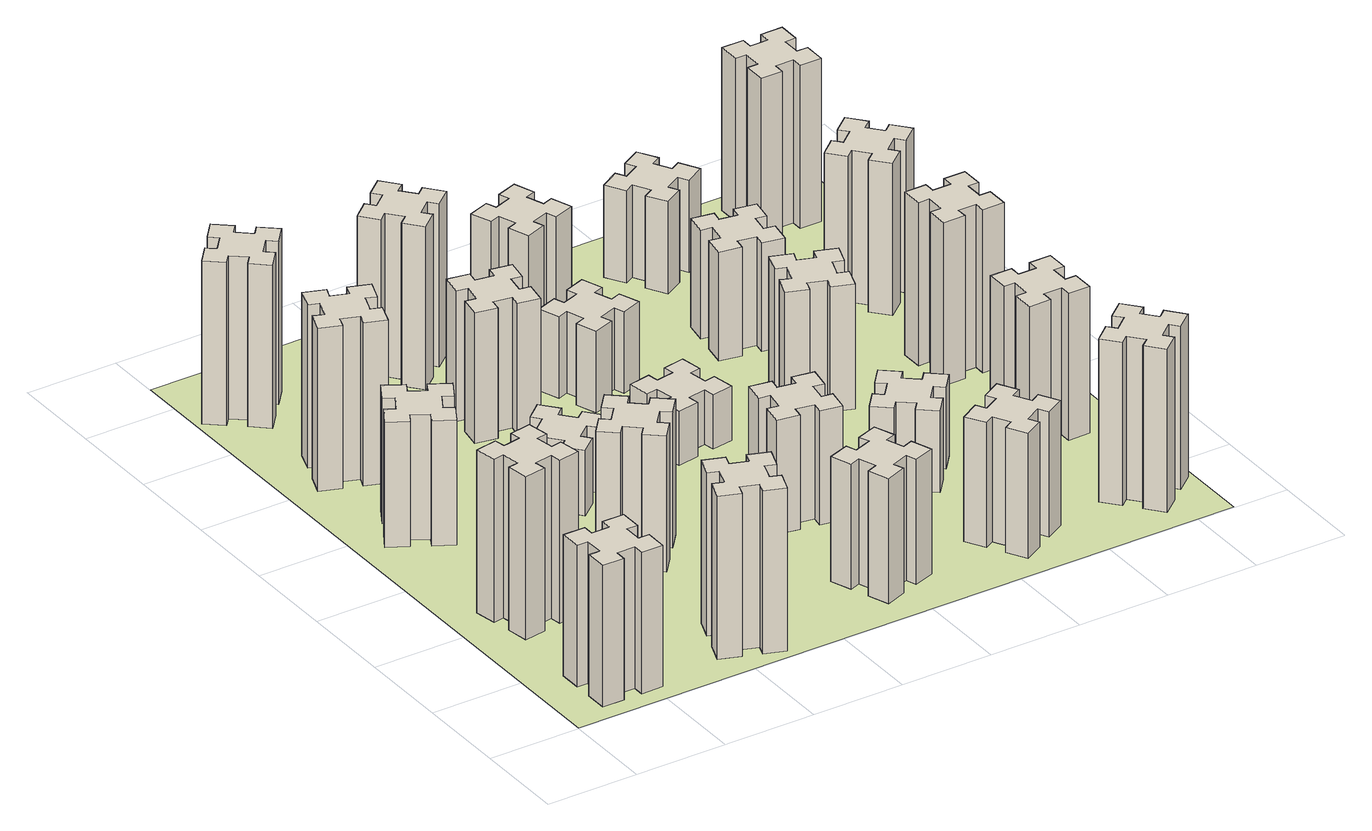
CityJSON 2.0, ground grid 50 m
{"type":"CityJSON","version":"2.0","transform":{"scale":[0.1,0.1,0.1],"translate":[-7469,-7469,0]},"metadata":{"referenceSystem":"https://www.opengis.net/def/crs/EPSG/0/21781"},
"CityObjects":{
"building1":{"type":"Building","attributes":{"class":"1000","function":"1000","usage":"1000","yearOfConstruction":2016,"roofType":"1000","measuredHeight":78,"storeysAboveGround":30,"storeysBelowGround":0},"geometry":[{"type":"Solid","lod":"1","boundaries":[[[[0,1,2,3,4,5,6,7,8,9,10,11,12,13,14,15,16,17,18,19]],[[17,16,20,21]],[[16,15,22,20]],[[15,14,23,22]],[[14,13,24,23]],[[13,12,25,24]],[[12,11,26,25]],[[11,10,27,26]],[[10,9,28,27]],[[9,8,29,28]],[[8,7,30,29]],[[7,6,31,30]],[[6,5,32,31]],[[5,4,33,32]],[[4,3,34,33]],[[3,2,35,34]],[[2,1,36,35]],[[1,0,37,36]],[[0,19,38,37]],[[19,18,39,38]],[[18,17,21,39]],[[24,25,26,27,28,29,30,31,32,33,34,35,36,37,38,39,21,20,22,23]]]]}]},
"building2":{"type":"Building","attributes":{"class":"1000","function":"1000","usage":"1000","yearOfConstruction":2016,"roofType":"1000","measuredHeight":90,"storeysAboveGround":30,"storeysBelowGround":0},"geometry":[{"type":"Solid","lod":"1","boundaries":[[[[40,41,42,43,44,45,46,47,48,49,50,51,52,53,54,55,56,57,58,59]],[[57,56,60,61]],[[56,55,62,60]],[[55,54,63,62]],[[54,53,64,63]],[[53,52,65,64]],[[52,51,66,65]],[[51,50,67,66]],[[50,49,68,67]],[[49,48,69,68]],[[48,47,70,69]],[[47,46,71,70]],[[46,45,72,71]],[[45,44,73,72]],[[44,43,74,73]],[[43,42,75,74]],[[42,41,76,75]],[[41,40,77,76]],[[40,59,78,77]],[[59,58,79,78]],[[58,57,61,79]],[[64,65,66,67,68,69,70,71,72,73,74,75,76,77,78,79,61,60,62,63]]]]}]},
"building3":{"type":"Building","attributes":{"class":"1000","function":"1000","usage":"1000","yearOfConstruction":2016,"roofType":"1000","measuredHeight":69,"storeysAboveGround":30,"storeysBelowGround":0},"geometry":[{"type":"Solid","lod":"1","boundaries":[[[[80,81,82,83,84,85,86,87,88,89,90,91,92,93,94,95,96,97,98,99]],[[97,96,100,101]],[[96,95,102,100]],[[95,94,103,102]],[[94,93,104,103]],[[93,92,105,104]],[[92,91,106,105]],[[91,90,107,106]],[[90,89,108,107]],[[89,88,109,108]],[[88,87,110,109]],[[87,86,111,110]],[[86,85,112,111]],[[85,84,113,112]],[[84,83,114,113]],[[83,82,115,114]],[[82,81,116,115]],[[81,80,117,116]],[[80,99,118,117]],[[99,98,119,118]],[[98,97,101,119]],[[104,105,106,107,108,109,110,111,112,113,114,115,116,117,118,119,101,100,102,103]]]]}]},
"building4":{"type":"Building","attributes":{"class":"1000","function":"1000","usage":"1000","yearOfConstruction":2016,"roofType":"1000","measuredHeight":90,"storeysAboveGround":30,"storeysBelowGround":0},"geometry":[{"type":"Solid","lod":"1","boundaries":[[[[120,121,122,123,124,125,126,127,128,129,130,131,132,133,134,135,136,137,138,139]],[[137,136,140,141]],[[136,135,142,140]],[[135,134,143,142]],[[134,133,144,143]],[[133,132,145,144]],[[132,131,146,145]],[[131,130,147,146]],[[130,129,148,147]],[[129,128,149,148]],[[128,127,150,149]],[[127,126,151,150]],[[126,125,152,151]],[[125,124,153,152]],[[124,123,154,153]],[[123,122,155,154]],[[122,121,156,155]],[[121,120,157,156]],[[120,139,158,157]],[[139,138,159,158]],[[138,137,141,159]],[[144,145,146,147,148,149,150,151,152,153,154,155,156,157,158,159,141,140,142,143]]]]}]},
"building5":{"type":"Building","attributes":{"class":"1000","function":"1000","usage":"1000","yearOfConstruction":2016,"roofType":"1000","measuredHeight":90,"storeysAboveGround":30,"storeysBelowGround":0},"geometry":[{"type":"Solid","lod":"1","boundaries":[[[[160,161,162,163,164,165,166,167,168,169,170,171,172,173,174,175,176,177,178,179]],[[177,176,180,181]],[[176,175,182,180]],[[175,174,183,182]],[[174,173,184,183]],[[173,172,185,184]],[[172,171,186,185]],[[171,170,187,186]],[[170,169,188,187]],[[169,168,189,188]],[[168,167,190,189]],[[167,166,191,190]],[[166,165,192,191]],[[165,164,193,192]],[[164,163,194,193]],[[163,162,195,194]],[[162,161,196,195]],[[161,160,197,196]],[[160,179,198,197]],[[179,178,199,198]],[[178,177,181,199]],[[184,185,186,187,188,189,190,191,192,193,194,195,196,197,198,199,181,180,182,183]]]]}]},
"building6":{"type":"Building","attributes":{"class":"1000","function":"1000","usage":"1000","yearOfConstruction":2016,"roofType":"1000","measuredHeight":90,"storeysAboveGround":30,"storeysBelowGround":0},"geometry":[{"type":"Solid","lod":"1","boundaries":[[[[200,201,202,203,204,205,206,207,208,209,210,211,212,213,214,215,216,217,218,219]],[[217,216,220,221]],[[216,215,222,220]],[[215,214,223,222]],[[214,213,224,223]],[[213,212,225,224]],[[212,211,226,225]],[[211,210,227,226]],[[210,209,228,227]],[[209,208,229,228]],[[208,207,230,229]],[[207,206,231,230]],[[206,205,232,231]],[[205,204,233,232]],[[204,203,234,233]],[[203,202,235,234]],[[202,201,236,235]],[[201,200,237,236]],[[200,219,238,237]],[[219,218,239,238]],[[218,217,221,239]],[[224,225,226,227,228,229,230,231,232,233,234,235,236,237,238,239,221,220,222,223]]]]}]},
"building7":{"type":"Building","attributes":{"class":"1000","function":"1000","usage":"1000","yearOfConstruction":2016,"roofType":"1000","measuredHeight":75,"storeysAboveGround":30,"storeysBelowGround":0},"geometry":[{"type":"Solid","lod":"1","boundaries":[[[[240,241,242,243,244,245,246,247,248,249,250,251,252,253,254,255,256,257,258,259]],[[257,256,260,261]],[[256,255,262,260]],[[255,254,263,262]],[[254,253,264,263]],[[253,252,265,264]],[[252,251,266,265]],[[251,250,267,266]],[[250,249,268,267]],[[249,248,269,268]],[[248,247,270,269]],[[247,246,271,270]],[[246,245,272,271]],[[245,244,273,272]],[[244,243,274,273]],[[243,242,275,274]],[[242,241,276,275]],[[241,240,277,276]],[[240,259,278,277]],[[259,258,279,278]],[[258,257,261,279]],[[264,265,266,267,268,269,270,271,272,273,274,275,276,277,278,279,261,260,262,263]]]]}]},
"building8":{"type":"Building","attributes":{"class":"1000","function":"1000","usage":"1000","yearOfConstruction":2016,"roofType":"1000","measuredHeight":36,"storeysAboveGround":30,"storeysBelowGround":0},"geometry":[{"type":"Solid","lod":"1","boundaries":[[[[280,281,282,283,284,285,286,287,288,289,290,291,292,293,294,295,296,297,298,299]],[[297,296,300,301]],[[296,295,302,300]],[[295,294,303,302]],[[294,293,304,303]],[[293,292,305,304]],[[292,291,306,305]],[[291,290,307,306]],[[290,289,308,307]],[[289,288,309,308]],[[288,287,310,309]],[[287,286,311,310]],[[286,285,312,311]],[[285,284,313,312]],[[284,283,314,313]],[[283,282,315,314]],[[282,281,316,315]],[[281,280,317,316]],[[280,299,318,317]],[[299,298,319,318]],[[298,297,301,319]],[[304,305,306,307,308,309,310,311,312,313,314,315,316,317,318,319,301,300,302,303]]]]}]},
"building9":{"type":"Building","attributes":{"class":"1000","function":"1000","usage":"1000","yearOfConstruction":2016,"roofType":"1000","measuredHeight":72,"storeysAboveGround":30,"storeysBelowGround":0},"geometry":[{"type":"Solid","lod":"1","boundaries":[[[[320,321,322,323,324,325,326,327,328,329,330,331,332,333,334,335,336,337,338,339]],[[337,336,340,341]],[[336,335,342,340]],[[335,334,343,342]],[[334,333,344,343]],[[333,332,345,344]],[[332,331,346,345]],[[331,330,347,346]],[[330,329,348,347]],[[329,328,349,348]],[[328,327,350,349]],[[327,326,351,350]],[[326,325,352,351]],[[325,324,353,352]],[[324,323,354,353]],[[323,322,355,354]],[[322,321,356,355]],[[321,320,357,356]],[[320,339,358,357]],[[339,338,359,358]],[[338,337,341,359]],[[344,345,346,347,348,349,350,351,352,353,354,355,356,357,358,359,341,340,342,343]]]]}]},
"building10":{"type":"Building","attributes":{"class":"1000","function":"1000","usage":"1000","yearOfConstruction":2016,"roofType":"1000","measuredHeight":69,"storeysAboveGround":30,"storeysBelowGround":0},"geometry":[{"type":"Solid","lod":"1","boundaries":[[[[360,361,362,363,364,365,366,367,368,369,370,371,372,373,374,375,376,377,378,379]],[[377,376,380,381]],[[376,375,382,380]],[[375,374,383,382]],[[374,373,384,383]],[[373,372,385,384]],[[372,371,386,385]],[[371,370,387,386]],[[370,369,388,387]],[[369,368,389,388]],[[368,367,390,389]],[[367,366,391,390]],[[366,365,392,391]],[[365,364,393,392]],[[364,363,394,393]],[[363,362,395,394]],[[362,361,396,395]],[[361,360,397,396]],[[360,379,398,397]],[[379,378,399,398]],[[378,377,381,399]],[[384,385,386,387,388,389,390,391,392,393,394,395,396,397,398,399,381,380,382,383]]]]}]},
"building11":{"type":"Building","attributes":{"class":"1000","function":"1000","usage":"1000","yearOfConstruction":2016,"roofType":"1000","measuredHeight":90,"storeysAboveGround":30,"storeysBelowGround":0},"geometry":[{"type":"Solid","lod":"1","boundaries":[[[[400,401,402,403,404,405,406,407,408,409,410,411,412,413,414,415,416,417,418,419]],[[417,416,420,421]],[[416,415,422,420]],[[415,414,423,422]],[[414,413,424,423]],[[413,412,425,424]],[[412,411,426,425]],[[411,410,427,426]],[[410,409,428,427]],[[409,408,429,428]],[[408,407,430,429]],[[407,406,431,430]],[[406,405,432,431]],[[405,404,433,432]],[[404,403,434,433]],[[403,402,435,434]],[[402,401,436,435]],[[401,400,437,436]],[[400,419,438,437]],[[419,418,439,438]],[[418,417,421,439]],[[424,425,426,427,428,429,430,431,432,433,434,435,436,437,438,439,421,420,422,423]]]]}]},
"building12":{"type":"Building","attributes":{"class":"1000","function":"1000","usage":"1000","yearOfConstruction":2016,"roofType":"1000","measuredHeight":63,"storeysAboveGround":30,"storeysBelowGround":0},"geometry":[{"type":"Solid","lod":"1","boundaries":[[[[440,441,442,443,444,445,446,447,448,449,450,451,452,453,454,455,456,457,458,459]],[[457,456,460,461]],[[456,455,462,460]],[[455,454,463,462]],[[454,453,464,463]],[[453,452,465,464]],[[452,451,466,465]],[[451,450,467,466]],[[450,449,468,467]],[[449,448,469,468]],[[448,447,470,469]],[[447,446,471,470]],[[446,445,472,471]],[[445,444,473,472]],[[444,443,474,473]],[[443,442,475,474]],[[442,441,476,475]],[[441,440,477,476]],[[440,459,478,477]],[[459,458,479,478]],[[458,457,461,479]],[[464,465,466,467,468,469,470,471,472,473,474,475,476,477,478,479,461,460,462,463]]]]}]},
"building13":{"type":"Building","attributes":{"class":"1000","function":"1000","usage":"1000","yearOfConstruction":2016,"roofType":"1000","measuredHeight":30,"storeysAboveGround":30,"storeysBelowGround":0},"geometry":[{"type":"Solid","lod":"1","boundaries":[[[[480,481,482,483,484,485,486,487,488,489,490,491,492,493,494,495,496,497,498,499]],[[497,496,500,501]],[[496,495,502,500]],[[495,494,503,502]],[[494,493,504,503]],[[493,492,505,504]],[[492,491,506,505]],[[491,490,507,506]],[[490,489,508,507]],[[489,488,509,508]],[[488,487,510,509]],[[487,486,511,510]],[[486,485,512,511]],[[485,484,513,512]],[[484,483,514,513]],[[483,482,515,514]],[[482,481,516,515]],[[481,480,517,516]],[[480,499,518,517]],[[499,498,519,518]],[[498,497,501,519]],[[504,505,506,507,508,509,510,511,512,513,514,515,516,517,518,519,501,500,502,503]]]]}]},
"building14":{"type":"Building","attributes":{"class":"1000","function":"1000","usage":"1000","yearOfConstruction":2016,"roofType":"1000","measuredHeight":45,"storeysAboveGround":30,"storeysBelowGround":0},"geometry":[{"type":"Solid","lod":"1","boundaries":[[[[520,521,522,523,524,525,526,527,528,529,530,531,532,533,534,535,536,537,538,539]],[[537,536,540,541]],[[536,535,542,540]],[[535,534,543,542]],[[534,533,544,543]],[[533,532,545,544]],[[532,531,546,545]],[[531,530,547,546]],[[530,529,548,547]],[[529,528,549,548]],[[528,527,550,549]],[[527,526,551,550]],[[526,525,552,551]],[[525,524,553,552]],[[524,523,554,553]],[[523,522,555,554]],[[522,521,556,555]],[[521,520,557,556]],[[520,539,558,557]],[[539,538,559,558]],[[538,537,541,559]],[[544,545,546,547,548,549,550,551,552,553,554,555,556,557,558,559,541,540,542,543]]]]}]},
"building15":{"type":"Building","attributes":{"class":"1000","function":"1000","usage":"1000","yearOfConstruction":2016,"roofType":"1000","measuredHeight":69,"storeysAboveGround":30,"storeysBelowGround":0},"geometry":[{"type":"Solid","lod":"1","boundaries":[[[[560,561,562,563,564,565,566,567,568,569,570,571,572,573,574,575,576,577,578,579]],[[577,576,580,581]],[[576,575,582,580]],[[575,574,583,582]],[[574,573,584,583]],[[573,572,585,584]],[[572,571,586,585]],[[571,570,587,586]],[[570,569,588,587]],[[569,568,589,588]],[[568,567,590,589]],[[567,566,591,590]],[[566,565,592,591]],[[565,564,593,592]],[[564,563,594,593]],[[563,562,595,594]],[[562,561,596,595]],[[561,560,597,596]],[[560,579,598,597]],[[579,578,599,598]],[[578,577,581,599]],[[584,585,586,587,588,589,590,591,592,593,594,595,596,597,598,599,581,580,582,583]]]]}]},
"building16":{"type":"Building","attributes":{"class":"1000","function":"1000","usage":"1000","yearOfConstruction":2016,"roofType":"1000","measuredHeight":57,"storeysAboveGround":30,"storeysBelowGround":0},"geometry":[{"type":"Solid","lod":"1","boundaries":[[[[600,601,602,603,604,605,606,607,608,609,610,611,612,613,614,615,616,617,618,619]],[[617,616,620,621]],[[616,615,622,620]],[[615,614,623,622]],[[614,613,624,623]],[[613,612,625,624]],[[612,611,626,625]],[[611,610,627,626]],[[610,609,628,627]],[[609,608,629,628]],[[608,607,630,629]],[[607,606,631,630]],[[606,605,632,631]],[[605,604,633,632]],[[604,603,634,633]],[[603,602,635,634]],[[602,601,636,635]],[[601,600,637,636]],[[600,619,638,637]],[[619,618,639,638]],[[618,617,621,639]],[[624,625,626,627,628,629,630,631,632,633,634,635,636,637,638,639,621,620,622,623]]]]}]},
"building17":{"type":"Building","attributes":{"class":"1000","function":"1000","usage":"1000","yearOfConstruction":2016,"roofType":"1000","measuredHeight":45,"storeysAboveGround":30,"storeysBelowGround":0},"geometry":[{"type":"Solid","lod":"1","boundaries":[[[[640,641,642,643,644,645,646,647,648,649,650,651,652,653,654,655,656,657,658,659]],[[657,656,660,661]],[[656,655,662,660]],[[655,654,663,662]],[[654,653,664,663]],[[653,652,665,664]],[[652,651,666,665]],[[651,650,667,666]],[[650,649,668,667]],[[649,648,669,668]],[[648,647,670,669]],[[647,646,671,670]],[[646,645,672,671]],[[645,644,673,672]],[[644,643,674,673]],[[643,642,675,674]],[[642,641,676,675]],[[641,640,677,676]],[[640,659,678,677]],[[659,658,679,678]],[[658,657,661,679]],[[664,665,666,667,668,669,670,671,672,673,674,675,676,677,678,679,661,660,662,663]]]]}]},
"building18":{"type":"Building","attributes":{"class":"1000","function":"1000","usage":"1000","yearOfConstruction":2016,"roofType":"1000","measuredHeight":69,"storeysAboveGround":30,"storeysBelowGround":0},"geometry":[{"type":"Solid","lod":"1","boundaries":[[[[680,681,682,683,684,685,686,687,688,689,690,691,692,693,694,695,696,697,698,699]],[[697,696,700,701]],[[696,695,702,700]],[[695,694,703,702]],[[694,693,704,703]],[[693,692,705,704]],[[692,691,706,705]],[[691,690,707,706]],[[690,689,708,707]],[[689,688,709,708]],[[688,687,710,709]],[[687,686,711,710]],[[686,685,712,711]],[[685,684,713,712]],[[684,683,714,713]],[[683,682,715,714]],[[682,681,716,715]],[[681,680,717,716]],[[680,699,718,717]],[[699,698,719,718]],[[698,697,701,719]],[[704,705,706,707,708,709,710,711,712,713,714,715,716,717,718,719,701,700,702,703]]]]}]},
"building19":{"type":"Building","attributes":{"class":"1000","function":"1000","usage":"1000","yearOfConstruction":2016,"roofType":"1000","measuredHeight":60,"storeysAboveGround":30,"storeysBelowGround":0},"geometry":[{"type":"Solid","lod":"1","boundaries":[[[[720,721,722,723,724,725,726,727,728,729,730,731,732,733,734,735,736,737,738,739]],[[737,736,740,741]],[[736,735,742,740]],[[735,734,743,742]],[[734,733,744,743]],[[733,732,745,744]],[[732,731,746,745]],[[731,730,747,746]],[[730,729,748,747]],[[729,728,749,748]],[[728,727,750,749]],[[727,726,751,750]],[[726,725,752,751]],[[725,724,753,752]],[[724,723,754,753]],[[723,722,755,754]],[[722,721,756,755]],[[721,720,757,756]],[[720,739,758,757]],[[739,738,759,758]],[[738,737,741,759]],[[744,745,746,747,748,749,750,751,752,753,754,755,756,757,758,759,741,740,742,743]]]]}]},
"building20":{"type":"Building","attributes":{"class":"1000","function":"1000","usage":"1000","yearOfConstruction":2016,"roofType":"1000","measuredHeight":90,"storeysAboveGround":30,"storeysBelowGround":0},"geometry":[{"type":"Solid","lod":"1","boundaries":[[[[760,761,762,763,764,765,766,767,768,769,770,771,772,773,774,775,776,777,778,779]],[[777,776,780,781]],[[776,775,782,780]],[[775,774,783,782]],[[774,773,784,783]],[[773,772,785,784]],[[772,771,786,785]],[[771,770,787,786]],[[770,769,788,787]],[[769,768,789,788]],[[768,767,790,789]],[[767,766,791,790]],[[766,765,792,791]],[[765,764,793,792]],[[764,763,794,793]],[[763,762,795,794]],[[762,761,796,795]],[[761,760,797,796]],[[760,779,798,797]],[[779,778,799,798]],[[778,777,781,799]],[[784,785,786,787,788,789,790,791,792,793,794,795,796,797,798,799,781,780,782,783]]]]}]},
"building21":{"type":"Building","attributes":{"class":"1000","function":"1000","usage":"1000","yearOfConstruction":2016,"roofType":"1000","measuredHeight":51,"storeysAboveGround":30,"storeysBelowGround":0},"geometry":[{"type":"Solid","lod":"1","boundaries":[[[[800,801,802,803,804,805,806,807,808,809,810,811,812,813,814,815,816,817,818,819]],[[817,816,820,821]],[[816,815,822,820]],[[815,814,823,822]],[[814,813,824,823]],[[813,812,825,824]],[[812,811,826,825]],[[811,810,827,826]],[[810,809,828,827]],[[809,808,829,828]],[[808,807,830,829]],[[807,806,831,830]],[[806,805,832,831]],[[805,804,833,832]],[[804,803,834,833]],[[803,802,835,834]],[[802,801,836,835]],[[801,800,837,836]],[[800,819,838,837]],[[819,818,839,838]],[[818,817,821,839]],[[824,825,826,827,828,829,830,831,832,833,834,835,836,837,838,839,821,820,822,823]]]]}]},
"building22":{"type":"Building","attributes":{"class":"1000","function":"1000","usage":"1000","yearOfConstruction":2016,"roofType":"1000","measuredHeight":81,"storeysAboveGround":30,"storeysBelowGround":0},"geometry":[{"type":"Solid","lod":"1","boundaries":[[[[840,841,842,843,844,845,846,847,848,849,850,851,852,853,854,855,856,857,858,859]],[[857,856,860,861]],[[856,855,862,860]],[[855,854,863,862]],[[854,853,864,863]],[[853,852,865,864]],[[852,851,866,865]],[[851,850,867,866]],[[850,849,868,867]],[[849,848,869,868]],[[848,847,870,869]],[[847,846,871,870]],[[846,845,872,871]],[[845,844,873,872]],[[844,843,874,873]],[[843,842,875,874]],[[842,841,876,875]],[[841,840,877,876]],[[840,859,878,877]],[[859,858,879,878]],[[858,857,861,879]],[[864,865,866,867,868,869,870,871,872,873,874,875,876,877,878,879,861,860,862,863]]]]}]},
"building23":{"type":"Building","attributes":{"class":"1000","function":"1000","usage":"1000","yearOfConstruction":2016,"roofType":"1000","measuredHeight":90,"storeysAboveGround":30,"storeysBelowGround":0},"geometry":[{"type":"Solid","lod":"1","boundaries":[[[[880,881,882,883,884,885,886,887,888,889,890,891,892,893,894,895,896,897,898,899]],[[897,896,900,901]],[[896,895,902,900]],[[895,894,903,902]],[[894,893,904,903]],[[893,892,905,904]],[[892,891,906,905]],[[891,890,907,906]],[[890,889,908,907]],[[889,888,909,908]],[[888,887,910,909]],[[887,886,911,910]],[[886,885,912,911]],[[885,884,913,912]],[[884,883,914,913]],[[883,882,915,914]],[[882,881,916,915]],[[881,880,917,916]],[[880,899,918,917]],[[899,898,919,918]],[[898,897,901,919]],[[904,905,906,907,908,909,910,911,912,913,914,915,916,917,918,919,901,900,902,903]]]]}]},
"building24":{"type":"Building","attributes":{"class":"1000","function":"1000","usage":"1000","yearOfConstruction":2016,"roofType":"1000","measuredHeight":84,"storeysAboveGround":30,"storeysBelowGround":0},"geometry":[{"type":"Solid","lod":"1","boundaries":[[[[920,921,922,923,924,925,926,927,928,929,930,931,932,933,934,935,936,937,938,939]],[[937,936,940,941]],[[936,935,942,940]],[[935,934,943,942]],[[934,933,944,943]],[[933,932,945,944]],[[932,931,946,945]],[[931,930,947,946]],[[930,929,948,947]],[[929,928,949,948]],[[928,927,950,949]],[[927,926,951,950]],[[926,925,952,951]],[[925,924,953,952]],[[924,923,954,953]],[[923,922,955,954]],[[922,921,956,955]],[[921,920,957,956]],[[920,939,958,957]],[[939,938,959,958]],[[938,937,941,959]],[[944,945,946,947,948,949,950,951,952,953,954,955,956,957,958,959,941,940,942,943]]]]}]},
"building25":{"type":"Building","attributes":{"class":"1000","function":"1000","usage":"1000","yearOfConstruction":2016,"roofType":"1000","measuredHeight":90,"storeysAboveGround":30,"storeysBelowGround":0},"geometry":[{"type":"Solid","lod":"1","boundaries":[[[[960,961,962,963,964,965,966,967,968,969,970,971,972,973,974,975,976,977,978,979]],[[977,976,980,981]],[[976,975,982,980]],[[975,974,983,982]],[[974,973,984,983]],[[973,972,985,984]],[[972,971,986,985]],[[971,970,987,986]],[[970,969,988,987]],[[969,968,989,988]],[[968,967,990,989]],[[967,966,991,990]],[[966,965,992,991]],[[965,964,993,992]],[[964,963,994,993]],[[963,962,995,994]],[[962,961,996,995]],[[961,960,997,996]],[[960,979,998,997]],[[979,978,999,998]],[[978,977,981,999]],[[984,985,986,987,988,989,990,991,992,993,994,995,996,997,998,999,981,980,982,983]]]]}]},
"landuse1":{"type":"LandUse","attributes":{"name":"plot1","function":"1010"},"geometry":[{"type":"MultiSurface","lod":"1","boundaries":[[[1000,1001,1002,1003]]]}]}
},
"vertices":[
[265,325,0],[265,225,0],[205,225,0],[205,105,0],[325,105,0],[325,165,0],[425,165,0],[425,105,0],[545,105,0],[545,225,0],[485,225,0],[485,325,0],[545,325,0],[545,445,0],[425,445,0],[425,385,0],[325,385,0],[325,445,0],[205,445,0],[205,325,0],[325,385,780],[325,445,780],[425,385,780],[425,445,780],[545,445,780],[545,325,780],[485,325,780],[485,225,780],[545,225,780],[545,105,780],[425,105,780],[425,165,780],[325,165,780],[325,105,780],[205,105,780],[205,225,780],[265,225,780],[265,325,780],[205,325,780],[205,445,780],
[405,1132,0],[307,1115,0],[297,1174,0],[178,1153,0],[199,1035,0],[258,1045,0],[276,947,0],[217,937,0],[237,818,0],[356,839,0],[345,898,0],[444,916,0],[454,857,0],[572,877,0],[551,996,0],[492,985,0],[475,1084,0],[534,1094,0],[513,1212,0],[395,1191,0],[475,1084,900],[534,1094,900],[492,985,900],[551,996,900],[572,877,900],[454,857,900],[444,916,900],[345,898,900],[356,839,900],[237,818,900],[217,937,900],[276,947,900],[258,1045,900],[199,1035,900],[178,1153,900],[297,1174,900],[307,1115,900],[405,1132,900],[395,1191,900],[513,1212,900],
[474,2026,0],[387,2076,0],[417,2128,0],[313,2188,0],[253,2084,0],[305,2054,0],[255,1967,0],[203,1997,0],[143,1893,0],[247,1833,0],[277,1885,0],[364,1835,0],[334,1783,0],[438,1723,0],[498,1827,0],[446,1857,0],[496,1944,0],[548,1914,0],[608,2018,0],[504,2078,0],[496,1944,690],[548,1914,690],[446,1857,690],[498,1827,690],[438,1723,690],[334,1783,690],[364,1835,690],[277,1885,690],[247,1833,690],[143,1893,690],[203,1997,690],[255,1967,690],[305,2054,690],[253,2084,690],[313,2188,690],[417,2128,690],[387,2076,690],[474,2026,690],[504,2078,690],[608,2018,690],
[289,2680,0],[255,2586,0],[199,2607,0],[157,2494,0],[270,2453,0],[291,2509,0],[385,2475,0],[364,2419,0],[477,2377,0],[518,2490,0],[462,2511,0],[496,2605,0],[552,2584,0],[593,2697,0],[480,2738,0],[460,2682,0],[366,2716,0],[387,2772,0],[274,2813,0],[233,2700,0],[366,2716,900],[387,2772,900],[460,2682,900],[480,2738,900],[593,2697,900],[552,2584,900],[496,2605,900],[462,2511,900],[518,2490,900],[477,2377,900],[364,2419,900],[385,2475,900],[291,2509,900],[270,2453,900],[157,2494,900],[199,2607,900],[255,2586,900],[289,2680,900],[233,2700,900],[274,2813,900],
[1029,360,0],[995,266,0],[939,287,0],[897,174,0],[1010,133,0],[1031,189,0],[1125,155,0],[1104,99,0],[1217,57,0],[1258,170,0],[1202,191,0],[1236,285,0],[1292,264,0],[1333,377,0],[1220,418,0],[1200,362,0],[1106,396,0],[1127,452,0],[1014,493,0],[973,380,0],[1106,396,900],[1127,452,900],[1200,362,900],[1220,418,900],[1333,377,900],[1292,264,900],[1236,285,900],[1202,191,900],[1258,170,900],[1217,57,900],[1104,99,900],[1125,155,900],[1031,189,900],[1010,133,900],[897,174,900],[939,287,900],[995,266,900],[1029,360,900],[973,380,900],[1014,493,900],
[384,3387,0],[308,3452,0],[346,3498,0],[254,3575,0],[177,3483,0],[223,3444,0],[159,3368,0],[113,3406,0],[36,3314,0],[128,3237,0],[166,3283,0],[243,3219,0],[204,3173,0],[296,3096,0],[373,3188,0],[327,3226,0],[392,3303,0],[438,3264,0],[515,3356,0],[423,3433,0],[392,3303,900],[438,3264,900],[327,3226,900],[373,3188,900],[296,3096,900],[204,3173,900],[243,3219,900],[166,3283,900],[128,3237,900],[36,3314,900],[113,3406,900],[159,3368,900],[223,3444,900],[177,3483,900],[254,3575,900],[346,3498,900],[308,3452,900],[384,3387,900],[423,3433,900],[515,3356,900],
[1224,1267,0],[1148,1332,0],[1186,1378,0],[1094,1455,0],[1017,1363,0],[1063,1324,0],[999,1248,0],[953,1286,0],[876,1194,0],[968,1117,0],[1006,1163,0],[1083,1099,0],[1044,1053,0],[1136,976,0],[1213,1068,0],[1167,1106,0],[1232,1183,0],[1278,1144,0],[1355,1236,0],[1263,1313,0],[1232,1183,750],[1278,1144,750],[1167,1106,750],[1213,1068,750],[1136,976,750],[1044,1053,750],[1083,1099,750],[1006,1163,750],[968,1117,750],[876,1194,750],[953,1286,750],[999,1248,750],[1063,1324,750],[1017,1363,750],[1094,1455,750],[1186,1378,750],[1148,1332,750],[1224,1267,750],[1263,1313,750],[1355,1236,750],
[1083,1972,0],[1006,1907,0],[968,1953,0],[876,1876,0],[953,1784,0],[999,1823,0],[1063,1746,0],[1017,1708,0],[1094,1616,0],[1186,1693,0],[1148,1739,0],[1224,1803,0],[1263,1757,0],[1355,1834,0],[1278,1926,0],[1232,1888,0],[1167,1964,0],[1213,2003,0],[1136,2095,0],[1044,2018,0],[1167,1964,360],[1213,2003,360],[1232,1888,360],[1278,1926,360],[1355,1834,360],[1263,1757,360],[1224,1803,360],[1148,1739,360],[1186,1693,360],[1094,1616,360],[1017,1708,360],[1063,1746,360],[999,1823,360],[953,1784,360],[876,1876,360],[968,1953,360],[1006,1907,360],[1083,1972,360],[1044,2018,360],[1136,2095,360],
[1315,2527,0],[1332,2625,0],[1391,2615,0],[1412,2733,0],[1294,2754,0],[1284,2695,0],[1185,2712,0],[1196,2771,0],[1077,2792,0],[1057,2674,0],[1116,2664,0],[1098,2565,0],[1039,2576,0],[1018,2457,0],[1137,2437,0],[1147,2496,0],[1245,2478,0],[1235,2419,0],[1353,2398,0],[1374,2517,0],[1245,2478,720],[1235,2419,720],[1147,2496,720],[1137,2437,720],[1018,2457,720],[1039,2576,720],[1098,2565,720],[1116,2664,720],[1057,2674,720],[1077,2792,720],[1196,2771,720],[1185,2712,720],[1284,2695,720],[1294,2754,720],[1412,2733,720],[1391,2615,720],[1332,2625,720],[1315,2527,720],[1374,2517,720],[1353,2398,720],
[1965,496,0],[1871,462,0],[1850,518,0],[1737,477,0],[1779,364,0],[1835,385,0],[1869,291,0],[1813,270,0],[1854,157,0],[1967,199,0],[1946,255,0],[2040,289,0],[2060,233,0],[2173,274,0],[2132,387,0],[2076,366,0],[2042,460,0],[2098,480,0],[2057,593,0],[1944,552,0],[2042,460,690],[2098,480,690],[2076,366,690],[2132,387,690],[2173,274,690],[2060,233,690],[2040,289,690],[1946,255,690],[1967,199,690],[1854,157,690],[1813,270,690],[1869,291,690],[1835,385,690],[1779,364,690],[1737,477,690],[1850,518,690],[1871,462,690],[1965,496,690],[1944,552,690],[2057,593,690],
[1148,3119,0],[1224,3183,0],[1263,3137,0],[1355,3214,0],[1278,3306,0],[1232,3268,0],[1167,3344,0],[1213,3383,0],[1136,3475,0],[1044,3398,0],[1083,3352,0],[1006,3287,0],[968,3333,0],[876,3256,0],[953,3164,0],[999,3203,0],[1063,3126,0],[1017,3088,0],[1094,2996,0],[1186,3073,0],[1063,3126,900],[1017,3088,900],[999,3203,900],[953,3164,900],[876,3256,900],[968,3333,900],[1006,3287,900],[1083,3352,900],[1044,3398,900],[1136,3475,900],[1213,3383,900],[1167,3344,900],[1232,3268,900],[1278,3306,900],[1355,3214,900],[1263,3137,900],[1224,3183,900],[1148,3119,900],[1186,3073,900],[1094,2996,900],
[2055,1047,0],[2072,1145,0],[2131,1135,0],[2152,1253,0],[2034,1274,0],[2024,1215,0],[1925,1232,0],[1936,1291,0],[1817,1312,0],[1797,1194,0],[1856,1184,0],[1838,1085,0],[1779,1096,0],[1758,977,0],[1877,957,0],[1887,1016,0],[1985,998,0],[1975,939,0],[2093,918,0],[2114,1037,0],[1985,998,630],[1975,939,630],[1887,1016,630],[1877,957,630],[1758,977,630],[1779,1096,630],[1838,1085,630],[1856,1184,630],[1797,1194,630],[1817,1312,630],[1936,1291,630],[1925,1232,630],[2024,1215,630],[2034,1274,630],[2152,1253,630],[2131,1135,630],[2072,1145,630],[2055,1047,630],[2114,1037,630],[2093,918,630],
[1972,1925,0],[1955,2024,0],[2014,2034,0],[1993,2152,0],[1875,2131,0],[1885,2072,0],[1787,2055,0],[1777,2114,0],[1658,2093,0],[1679,1975,0],[1738,1985,0],[1756,1887,0],[1697,1877,0],[1717,1758,0],[1836,1779,0],[1825,1838,0],[1924,1856,0],[1934,1797,0],[2052,1817,0],[2031,1936,0],[1924,1856,300],[1934,1797,300],[1825,1838,300],[1836,1779,300],[1717,1758,300],[1697,1877,300],[1756,1887,300],[1738,1985,300],[1679,1975,300],[1658,2093,300],[1777,2114,300],[1787,2055,300],[1885,2072,300],[1875,2131,300],[1993,2152,300],[2014,2034,300],[1955,2024,300],[1972,1925,300],[2031,1936,300],[2052,1817,300],
[1876,2586,0],[1842,2680,0],[1898,2700,0],[1857,2813,0],[1744,2772,0],[1765,2716,0],[1671,2682,0],[1650,2738,0],[1537,2697,0],[1579,2584,0],[1635,2605,0],[1669,2511,0],[1613,2490,0],[1654,2377,0],[1767,2419,0],[1746,2475,0],[1840,2509,0],[1860,2453,0],[1973,2494,0],[1932,2607,0],[1840,2509,450],[1860,2453,450],[1746,2475,450],[1767,2419,450],[1654,2377,450],[1613,2490,450],[1669,2511,450],[1635,2605,450],[1579,2584,450],[1537,2697,450],[1650,2738,450],[1671,2682,450],[1765,2716,450],[1744,2772,450],[1857,2813,450],[1898,2700,450],[1842,2680,450],[1876,2586,450],[1932,2607,450],[1973,2494,450],
[2575,364,0],[2625,277,0],[2573,247,0],[2633,143,0],[2737,203,0],[2707,255,0],[2794,305,0],[2824,253,0],[2928,313,0],[2868,417,0],[2816,387,0],[2766,474,0],[2818,504,0],[2758,608,0],[2654,548,0],[2684,496,0],[2597,446,0],[2567,498,0],[2463,438,0],[2523,334,0],[2597,446,690],[2567,498,690],[2684,496,690],[2654,548,690],[2758,608,690],[2818,504,690],[2766,474,690],[2816,387,690],[2868,417,690],[2928,313,690],[2824,253,690],[2794,305,690],[2707,255,690],[2737,203,690],[2633,143,690],[2573,247,690],[2625,277,690],[2575,364,690],[2523,334,690],[2463,438,690],
[1846,3215,0],[1940,3249,0],[1960,3193,0],[2073,3234,0],[2032,3347,0],[1976,3326,0],[1942,3420,0],[1998,3440,0],[1957,3553,0],[1844,3512,0],[1865,3456,0],[1771,3422,0],[1750,3478,0],[1637,3437,0],[1679,3324,0],[1735,3345,0],[1769,3251,0],[1713,3230,0],[1754,3117,0],[1867,3159,0],[1769,3251,570],[1713,3230,570],[1735,3345,570],[1679,3324,570],[1637,3437,570],[1750,3478,570],[1771,3422,570],[1865,3456,570],[1844,3512,570],[1957,3553,570],[1998,3440,570],[1942,3420,570],[1976,3326,570],[2032,3347,570],[2073,3234,570],[1960,3193,570],[1940,3249,570],[1846,3215,570],[1867,3159,570],[1754,3117,570],
[2647,1006,0],[2712,1083,0],[2758,1044,0],[2835,1136,0],[2743,1213,0],[2704,1167,0],[2628,1232,0],[2666,1278,0],[2574,1355,0],[2497,1263,0],[2543,1224,0],[2479,1148,0],[2433,1186,0],[2356,1094,0],[2448,1017,0],[2486,1063,0],[2563,999,0],[2524,953,0],[2616,876,0],[2693,968,0],[2563,999,450],[2524,953,450],[2486,1063,450],[2448,1017,450],[2356,1094,450],[2433,1186,450],[2479,1148,450],[2543,1224,450],[2497,1263,450],[2574,1355,450],[2666,1278,450],[2628,1232,450],[2704,1167,450],[2743,1213,450],[2835,1136,450],[2758,1044,450],[2712,1083,450],[2647,1006,450],[2693,968,450],[2616,876,450],
[2682,1871,0],[2716,1965,0],[2772,1944,0],[2813,2057,0],[2700,2098,0],[2680,2042,0],[2586,2076,0],[2607,2132,0],[2494,2173,0],[2453,2060,0],[2509,2040,0],[2475,1946,0],[2419,1967,0],[2377,1854,0],[2490,1813,0],[2511,1869,0],[2605,1835,0],[2584,1779,0],[2697,1737,0],[2738,1850,0],[2605,1835,690],[2584,1779,690],[2511,1869,690],[2490,1813,690],[2377,1854,690],[2419,1967,690],[2475,1946,690],[2509,2040,690],[2453,2060,690],[2494,2173,690],[2607,2132,690],[2586,2076,690],[2680,2042,690],[2700,2098,690],[2813,2057,690],[2772,1944,690],[2716,1965,690],[2682,1871,690],[2738,1850,690],[2697,1737,690],
[2496,2664,0],[2478,2565,0],[2419,2576,0],[2398,2457,0],[2517,2437,0],[2527,2496,0],[2625,2478,0],[2615,2419,0],[2733,2398,0],[2754,2517,0],[2695,2527,0],[2712,2625,0],[2771,2615,0],[2792,2733,0],[2674,2754,0],[2664,2695,0],[2565,2712,0],[2576,2771,0],[2457,2792,0],[2437,2674,0],[2565,2712,600],[2576,2771,600],[2664,2695,600],[2674,2754,600],[2792,2733,600],[2771,2615,600],[2712,2625,600],[2695,2527,600],[2754,2517,600],[2733,2398,600],[2615,2419,600],[2625,2478,600],[2527,2496,600],[2517,2437,600],[2398,2457,600],[2419,2576,600],[2478,2565,600],[2496,2664,600],[2437,2674,600],[2457,2792,600],
[3468,259,0],[3544,323,0],[3583,277,0],[3675,354,0],[3598,446,0],[3552,408,0],[3487,484,0],[3533,523,0],[3456,615,0],[3364,538,0],[3403,492,0],[3326,427,0],[3288,473,0],[3196,396,0],[3273,304,0],[3319,343,0],[3383,266,0],[3337,228,0],[3414,136,0],[3506,213,0],[3383,266,900],[3337,228,900],[3319,343,900],[3273,304,900],[3196,396,900],[3288,473,900],[3326,427,900],[3403,492,900],[3364,538,900],[3456,615,900],[3533,523,900],[3487,484,900],[3552,408,900],[3598,446,900],[3675,354,900],[3583,277,900],[3544,323,900],[3468,259,900],[3506,213,900],[3414,136,900],
[2716,3347,0],[2666,3434,0],[2718,3464,0],[2658,3568,0],[2554,3508,0],[2584,3456,0],[2497,3406,0],[2467,3458,0],[2363,3398,0],[2423,3294,0],[2475,3324,0],[2525,3237,0],[2473,3207,0],[2533,3103,0],[2637,3163,0],[2607,3215,0],[2694,3265,0],[2724,3213,0],[2828,3273,0],[2768,3377,0],[2694,3265,510],[2724,3213,510],[2607,3215,510],[2637,3163,510],[2533,3103,510],[2473,3207,510],[2525,3237,510],[2475,3324,510],[2423,3294,510],[2363,3398,510],[2467,3458,510],[2497,3406,510],[2584,3456,510],[2554,3508,510],[2658,3568,510],[2718,3464,510],[2666,3434,510],[2716,3347,510],[2768,3377,510],[2828,3273,510],
[3225,1165,0],[3225,1065,0],[3165,1065,0],[3165,945,0],[3285,945,0],[3285,1005,0],[3385,1005,0],[3385,945,0],[3505,945,0],[3505,1065,0],[3445,1065,0],[3445,1165,0],[3505,1165,0],[3505,1285,0],[3385,1285,0],[3385,1225,0],[3285,1225,0],[3285,1285,0],[3165,1285,0],[3165,1165,0],[3285,1225,810],[3285,1285,810],[3385,1225,810],[3385,1285,810],[3505,1285,810],[3505,1165,810],[3445,1165,810],[3445,1065,810],[3505,1065,810],[3505,945,810],[3385,945,810],[3385,1005,810],[3285,1005,810],[3285,945,810],[3165,945,810],[3165,1065,810],[3225,1065,810],[3225,1165,810],[3165,1165,810],[3165,1285,810],
[3445,1805,0],[3445,1905,0],[3505,1905,0],[3505,2025,0],[3385,2025,0],[3385,1965,0],[3285,1965,0],[3285,2025,0],[3165,2025,0],[3165,1905,0],[3225,1905,0],[3225,1805,0],[3165,1805,0],[3165,1685,0],[3285,1685,0],[3285,1745,0],[3385,1745,0],[3385,1685,0],[3505,1685,0],[3505,1805,0],[3385,1745,900],[3385,1685,900],[3285,1745,900],[3285,1685,900],[3165,1685,900],[3165,1805,900],[3225,1805,900],[3225,1905,900],[3165,1905,900],[3165,2025,900],[3285,2025,900],[3285,1965,900],[3385,1965,900],[3385,2025,900],[3505,2025,900],[3505,1905,900],[3445,1905,900],[3445,1805,900],[3505,1805,900],[3505,1685,900],
[3452,2628,0],[3387,2704,0],[3433,2743,0],[3356,2835,0],[3264,2758,0],[3303,2712,0],[3226,2647,0],[3188,2693,0],[3096,2616,0],[3173,2524,0],[3219,2563,0],[3283,2486,0],[3237,2448,0],[3314,2356,0],[3406,2433,0],[3368,2479,0],[3444,2543,0],[3483,2497,0],[3575,2574,0],[3498,2666,0],[3444,2543,840],[3483,2497,840],[3368,2479,840],[3406,2433,840],[3314,2356,840],[3237,2448,840],[3283,2486,840],[3219,2563,840],[3173,2524,840],[3096,2616,840],[3188,2693,840],[3226,2647,840],[3303,2712,840],[3264,2758,840],[3356,2835,840],[3433,2743,840],[3387,2704,840],[3452,2628,840],[3498,2666,840],[3575,2574,840],
[3285,3325,0],[3385,3325,0],[3385,3265,0],[3505,3265,0],[3505,3385,0],[3445,3385,0],[3445,3485,0],[3505,3485,0],[3505,3605,0],[3385,3605,0],[3385,3545,0],[3285,3545,0],[3285,3605,0],[3165,3605,0],[3165,3485,0],[3225,3485,0],[3225,3385,0],[3165,3385,0],[3165,3265,0],[3285,3265,0],[3225,3385,900],[3165,3385,900],[3225,3485,900],[3165,3485,900],[3165,3605,900],[3285,3605,900],[3285,3545,900],[3385,3545,900],[3385,3605,900],[3505,3605,900],[3505,3485,900],[3445,3485,900],[3445,3385,900],[3505,3385,900],[3505,3265,900],[3385,3265,900],[3385,3325,900],[3285,3325,900],[3285,3265,900],[3165,3265,900],
[5,3705,0],[3705,3705,0],[3705,5,0],[5,5,0]
]}
